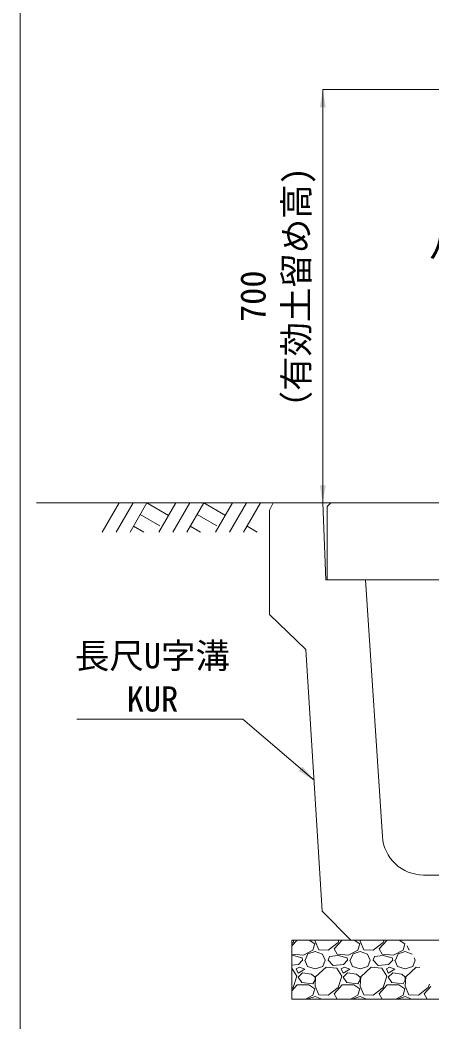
# Model space of a CAD drawing. Units: millimetres at full size, sheet at 1:40; details may follow other scales. Extents: x 206103 to 244503, y 883348 to 903496.
# Drawn here: x 236503 to 237200, y 884210 to 885906 of the extents above; entities that cross this region are included whole.
import ezdxf
from ezdxf.enums import TextEntityAlignment as Align

# ---------------------------------------------------------------- set-up
doc = ezdxf.new("R2010")
doc.units = ezdxf.units.MM
doc.header["$LTSCALE"] = 40
for name, color, linetype, lineweight in [('0_2', 7, 'Continuous', 20), ('図枠', 5, 'Continuous', 13), ('基礎材', 7, 'Continuous', 15), ('寸法線', 7, 'Continuous', 13), ('引出線', 4, 'Continuous', 13), ('本体', 2, 'Continuous', 13), ('ﾊｯﾁﾝｸﾞ', 7, 'Continuous', 5)]:
    doc.layers.add(name, color=color, linetype=linetype, lineweight=lineweight)
doc.styles.add('ＭＳ ゴシック', font='')
doc.styles.get('ＭＳ ゴシック').set_extended_font_data('MS Gothic')

# ---------------------------------------------------------------- blocks, each defined once
blk = doc.blocks.new('filled_arrow')
at = {"color": 0, "linetype": 'Continuous', "lineweight": -2}
blk.add_solid([(7.5, 1.25), (0, 0), (7.5, -1.25)], dxfattribs=at)

msp = doc.modelspace()

# ---------------------------------------------------------------- linework, layer by layer
at = {"layer": '0_2'}
msp.add_line((236931.21, 885088.33), (236531.21, 885088.33), dxfattribs=at)
at = {"layer": '図枠'}
msp.add_line((236503.21, 903148.33), (236503.21, 883348.33), dxfattribs=at)
at = {"layer": '基礎材'}
for p, q in [((236962.71, 884348.33), (237830.09, 884348.33)), ((236962.71, 884348.33), (236962.71, 884248.33)), ((236962.71, 884248.33), (237830.09, 884248.33))]:
    msp.add_line(p, q, dxfattribs=at)
at = {"layer": '寸法線'}
for p, q in [((237015.21, 885088.33), (237015.21, 885788.33)), ((237585.21, 885788.33), (237015.21, 885788.33)), ((237580.21, 885088.33), (237015.21, 885088.33))]:
    msp.add_line(p, q, dxfattribs=at)
at = {"layer": '引出線'}
msp.add_lwpolyline([(237000.34, 884618.7), (236880.13, 884722.15), (236599.29, 884722.15)], dxfattribs=at)
at = {"layer": '本体'}
for p, q in [((236925.21, 885076.33), (236931.21, 885088.33)), ((236931.21, 885088.33), (237015.21, 885088.33)), ((237015.21, 885088.33), (237020.21, 884958.33)), ((236925.21, 885076.33), (236925.21, 884899.33)), ((237020.21, 884958.33), (237087.71, 884958.33)), ((237087.71, 884958.33), (237115.95, 884523.79)), ((236925.21, 884899.33), (236986.71, 884840.33)), ((236986.71, 884840.33), (237013.98, 884397.06)), ((237185.8, 884458.33), (237389.61, 884458.33)), ((237062.71, 884348.33), (237013.98, 884397.06)), ((237062.71, 884348.33), (237512.71, 884348.33))]:
    msp.add_line(p, q, dxfattribs=at)
at = {"layer": '本体', "lineweight": 20}
msp.add_lwpolyline([(237022.71, 884958.33), (237022.71, 885082.33), (237028.71, 885088.33), (237546.71, 885088.33), (237552.71, 885082.33), (237552.71, 884958.33)], close=True, dxfattribs=at)
at = {"layer": '本体'}
msp.add_arc((237185.8, 884528.33), 70, 183.71899, 270, dxfattribs=at)
at = {"layer": 'ﾊｯﾁﾝｸﾞ', "lineweight": 9}
for p, q in [((236670.65, 885088.33), (236642, 885038.71)), ((236694.27, 885088.33), (236665.62, 885038.71)), ((236717.89, 885088.33), (236689.24, 885038.71)), ((236717.89, 885088.33), (236754.46, 885067.22)), ((236766.65, 885088.33), (236738, 885038.71)), ((236790.27, 885088.33), (236761.62, 885038.71)), ((236813.89, 885088.33), (236785.24, 885038.71)), ((236813.89, 885088.33), (236850.46, 885067.22)), ((236862.65, 885088.33), (236834, 885038.71)), ((236886.27, 885088.33), (236857.62, 885038.71)), ((236909.89, 885088.33), (236881.24, 885038.71)), ((236706.47, 885068.55), (236739.88, 885049.26)), ((236802.47, 885068.55), (236835.88, 885049.26)), ((236695.05, 885048.76), (236712.46, 885038.71)), ((236791.05, 885048.76), (236808.46, 885038.71)), ((236887.05, 885048.76), (236904.46, 885038.71))]:
    msp.add_line(p, q, dxfattribs=at)
at = {"layer": 'ﾊｯﾁﾝｸﾞ'}
for p, q in [((236962.71, 884338.39), (236971.65, 884348.33)), ((236962.71, 884342.22), (236965.01, 884344)), ((236965.01, 884344), (236966.39, 884348.33)), ((236992.03, 884348.33), (237001.58, 884341.71)), ((237001.58, 884341.71), (236998.54, 884331.05)), ((237002.44, 884348.33), (237002.35, 884346.29)), ((237002.35, 884346.29), (237008.44, 884331.81)), ((237024.44, 884331.05), (237041.21, 884344)), ((237034.35, 884333.33), (237047.85, 884348.33)), ((237039.68, 884324.19), (237034.35, 884333.33)), ((237041.21, 884344), (237042.59, 884348.33)), ((237068.23, 884348.33), (237077.78, 884341.71)), ((237077.78, 884341.71), (237074.74, 884331.05)), ((237078.64, 884348.33), (237078.55, 884346.29)), ((237078.55, 884346.29), (237084.64, 884331.81)), ((237100.64, 884331.05), (237117.41, 884344)), ((237110.55, 884333.33), (237124.05, 884348.33)), ((237115.88, 884324.19), (237110.55, 884333.33)), ((237117.41, 884344), (237118.79, 884348.33)), ((237144.43, 884348.33), (237153.98, 884341.71)), ((237153.98, 884341.71), (237150.94, 884331.05)), ((237158.09, 884338.34), (237160.84, 884331.81)), ((236963.48, 884324.19), (236962.71, 884325.52)), ((236965.01, 884321.9), (236962.71, 884321.66)), ((236982.53, 884322.66), (236963.48, 884324.19)), ((236980.25, 884318.09), (236965.01, 884321.9)), ((236981.01, 884314.28), (236980.25, 884318.09)), ((236998.54, 884331.05), (236982.53, 884322.66)), ((236985.58, 884314.28), (236990.15, 884324.95)), ((236990.15, 884324.95), (237002.35, 884328.76)), ((237002.35, 884328.76), (237014.54, 884324.19)), ((237008.44, 884331.81), (237024.44, 884331.05)), ((237014.54, 884324.19), (237019.11, 884314.28)), ((237024.44, 884314.28), (237026.73, 884320.38)), ((237041.21, 884321.9), (237026.73, 884320.38)), ((237058.73, 884322.66), (237039.68, 884324.19)), ((237056.45, 884318.09), (237041.21, 884321.9)), ((237057.21, 884314.28), (237056.45, 884318.09)), ((237074.74, 884331.05), (237058.73, 884322.66)), ((237061.78, 884314.28), (237066.35, 884324.95)), ((237066.35, 884324.95), (237078.55, 884328.76)), ((237078.55, 884328.76), (237090.74, 884324.19)), ((237084.64, 884331.81), (237100.64, 884331.05)), ((237090.74, 884324.19), (237095.31, 884314.28)), ((237100.64, 884314.28), (237102.93, 884320.38)), ((237117.41, 884321.9), (237102.93, 884320.38)), ((237134.93, 884322.66), (237115.88, 884324.19)), ((237132.65, 884318.09), (237117.41, 884321.9)), ((237133.41, 884314.28), (237132.65, 884318.09)), ((237150.94, 884331.05), (237134.93, 884322.66)), ((237137.98, 884314.28), (237142.55, 884324.95)), ((237142.55, 884324.95), (237154.75, 884328.76)), ((237154.75, 884328.76), (237166.08, 884324.51)), ((237160.84, 884331.81), (237161.89, 884331.76)), ((237169.63, 884318.35), (237171.51, 884314.28)), ((236974.15, 884306.66), (236962.71, 884305.67)), ((236962.72, 884300.57), (236962.71, 884300.57)), ((236971.1, 884286.85), (236962.72, 884300.57)), ((236975.68, 884302.09), (236970.34, 884299.8)), ((236970.34, 884299.8), (236973.39, 884292.18)), ((236973.39, 884292.18), (236984.82, 884299.04)), ((236981.01, 884314.28), (236974.15, 884306.66)), ((236984.82, 884299.04), (236975.68, 884302.09)), ((236984.82, 884314.28), (236989.39, 884303.61)), ((236989.39, 884303.61), (237002.35, 884299.8)), ((237002.35, 884299.8), (237015.3, 884303.61)), ((237020.63, 884302.09), (237003.11, 884286.09)), ((237015.3, 884303.61), (237019.11, 884314.28)), ((237038.92, 884300.57), (237020.63, 884302.09)), ((237032.83, 884305.14), (237024.44, 884314.28)), ((237050.35, 884306.66), (237032.83, 884305.14)), ((237047.3, 884286.85), (237038.92, 884300.57)), ((237051.88, 884302.09), (237046.54, 884299.8)), ((237046.54, 884299.8), (237049.59, 884292.18)), ((237049.59, 884292.18), (237061.02, 884299.04)), ((237057.21, 884314.28), (237050.35, 884306.66)), ((237061.02, 884299.04), (237051.88, 884302.09)), ((237061.02, 884314.28), (237065.59, 884303.61)), ((237065.59, 884303.61), (237078.55, 884299.8)), ((237078.55, 884299.8), (237091.5, 884303.61)), ((237096.83, 884302.09), (237079.31, 884286.09)), ((237091.5, 884303.61), (237095.31, 884314.28)), ((237115.12, 884300.57), (237096.83, 884302.09)), ((237109.03, 884305.14), (237100.64, 884314.28)), ((237126.55, 884306.66), (237109.03, 884305.14)), ((237123.5, 884286.85), (237115.12, 884300.57)), ((237128.08, 884302.09), (237122.74, 884299.8)), ((237122.74, 884299.8), (237125.79, 884292.18)), ((237125.79, 884292.18), (237137.22, 884299.04)), ((237133.41, 884314.28), (237126.55, 884306.66)), ((237137.22, 884299.04), (237128.08, 884302.09)), ((237137.22, 884314.28), (237141.79, 884303.61)), ((237141.79, 884303.61), (237154.75, 884299.8)), ((237154.75, 884299.8), (237167.7, 884303.61)), ((237173.03, 884302.09), (237155.51, 884286.09)), ((237167.7, 884303.61), (237171.51, 884314.28)), ((237179.32, 884301.57), (237173.03, 884302.09)), ((236965.01, 884267.8), (236971.1, 884286.85)), ((236981.01, 884292.95), (236973.39, 884285.33)), ((236973.39, 884285.33), (236979.49, 884276.18)), ((236996.25, 884290.66), (236981.01, 884292.95)), ((237002.35, 884285.33), (236996.25, 884290.66)), ((237003.11, 884286.09), (237002.35, 884270.09)), ((237002.35, 884280.75), (237002.35, 884285.33)), ((237041.21, 884267.8), (237047.3, 884286.85)), ((237057.21, 884292.95), (237049.59, 884285.33)), ((237049.59, 884285.33), (237055.69, 884276.18)), ((237072.45, 884290.66), (237057.21, 884292.95)), ((237078.55, 884285.33), (237072.45, 884290.66)), ((237079.31, 884286.09), (237078.55, 884270.09)), ((237078.55, 884280.75), (237078.55, 884285.33)), ((237117.41, 884267.8), (237123.5, 884286.85)), ((237133.41, 884292.95), (237125.79, 884285.33)), ((237125.79, 884285.33), (237131.89, 884276.18)), ((237148.65, 884290.66), (237133.41, 884292.95)), ((237154.75, 884285.33), (237148.65, 884290.66)), ((237155.51, 884286.09), (237154.75, 884270.09)), ((237154.75, 884280.75), (237154.75, 884285.33)), ((236962.71, 884262.19), (236971.87, 884272.37)), ((236962.71, 884266.02), (236965.01, 884267.8)), ((236971.87, 884272.37), (236991.68, 884272.37)), ((236979.49, 884276.18), (236998.54, 884273.9)), ((236991.68, 884272.37), (237001.58, 884265.51)), ((236998.54, 884273.9), (237002.35, 884280.75)), ((237001.58, 884265.51), (236998.54, 884254.85)), ((237002.35, 884270.09), (237008.44, 884255.61)), ((237024.44, 884254.85), (237041.21, 884267.8)), ((237034.35, 884257.13), (237048.07, 884272.37)), ((237048.07, 884272.37), (237067.88, 884272.37)), ((237055.69, 884276.18), (237074.74, 884273.9)), ((237067.88, 884272.37), (237077.78, 884265.51)), ((237074.74, 884273.9), (237078.55, 884280.75)), ((237077.78, 884265.51), (237074.74, 884254.85)), ((237078.55, 884270.09), (237084.64, 884255.61)), ((237100.64, 884254.85), (237117.41, 884267.8)), ((237110.55, 884257.13), (237124.27, 884272.37)), ((237124.27, 884272.37), (237144.08, 884272.37)), ((237131.89, 884276.18), (237150.94, 884273.9)), ((237144.08, 884272.37), (237153.98, 884265.51)), ((237150.94, 884273.9), (237154.75, 884280.75)), ((237153.98, 884265.51), (237150.94, 884254.85)), ((237154.75, 884270.09), (237160.84, 884255.61)), ((237176.84, 884254.85), (237193.61, 884267.8)), ((237186.75, 884257.13), (237197.85, 884269.47)), ((237193.61, 884267.8), (237195.47, 884273.61)), ((236963.29, 884248.33), (236962.71, 884249.32)), ((236998.54, 884254.85), (236986.1, 884248.33)), ((236989.98, 884248.33), (236990.15, 884248.75)), ((236990.15, 884248.75), (237002.35, 884252.56)), ((237002.35, 884252.56), (237013.63, 884248.33)), ((237008.44, 884255.61), (237024.44, 884254.85)), ((237039.49, 884248.33), (237034.35, 884257.13)), ((237074.74, 884254.85), (237062.3, 884248.33)), ((237066.18, 884248.33), (237066.35, 884248.75)), ((237066.35, 884248.75), (237078.55, 884252.56)), ((237078.55, 884252.56), (237089.83, 884248.33)), ((237084.64, 884255.61), (237100.64, 884254.85)), ((237115.69, 884248.33), (237110.55, 884257.13)), ((237150.94, 884254.85), (237138.5, 884248.33)), ((237142.38, 884248.33), (237142.55, 884248.75)), ((237142.55, 884248.75), (237154.75, 884252.56)), ((237154.75, 884252.56), (237166.03, 884248.33)), ((237160.84, 884255.61), (237176.84, 884254.85)), ((237191.89, 884248.33), (237186.75, 884257.13))]:
    msp.add_line(p, q, dxfattribs=at)

# ---------------------------------------------------------------- block references
at = {"layer": '寸法線', "xscale": 4, "yscale": 4}
for p, rotation in [((237015.21, 885788.33), 270), ((237015.21, 885088.33), 90)]:
    msp.add_blockref('filled_arrow', p, dxfattribs=dict(at, rotation=rotation))
at = {"layer": '引出線', "xscale": 4, "yscale": 4, "rotation": 139.3}
msp.add_blockref('filled_arrow', (237000.34, 884618.7), dxfattribs=at)

# ---------------------------------------------------------------- texts
at = {"layer": '寸法線', "style": 'ＭＳ ゴシック'}
for s, p in [('（有効土留め高)', (237004.41, 885219.8)), ('700', (236931.28, 885394.62))]:
    msp.add_text(s, height=42.72, rotation=90, dxfattribs=at).set_placement(p, align=Align.BOTTOM_LEFT)
at = {"layer": '引出線', "style": 'ＭＳ ゴシック'}
msp.add_text('パネックス', height=42.72, dxfattribs=at).set_placement((237485, 885544.43), align=Align.TOP_RIGHT)
for s, p in [('長尺U字溝', (236596.09, 884795.39)), ('KUR', (236683.51, 884722.27))]:
    msp.add_text(s, height=42.72, dxfattribs=at).set_placement(p, align=Align.BOTTOM_LEFT)

doc.saveas('drawing.dxf')
